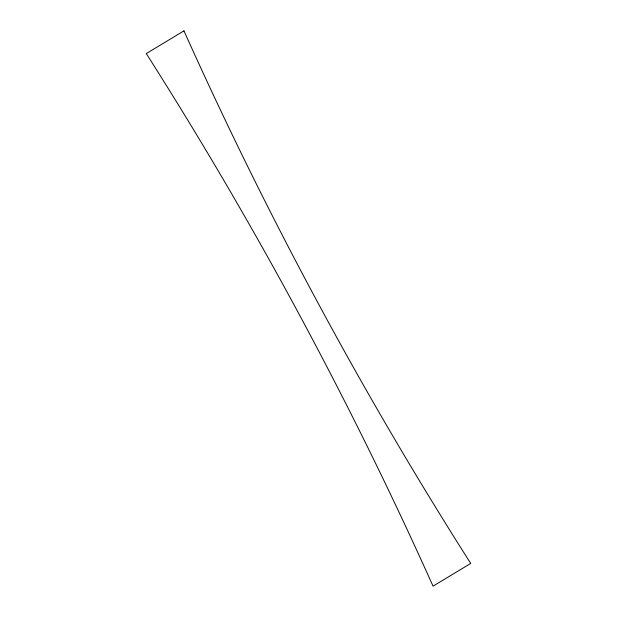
<?xml version="1.0" encoding="UTF-8"?>
<svg xmlns="http://www.w3.org/2000/svg" width="617" height="617" viewBox="0 0 617 617"><rect width="100%" height="100%" fill="white"/><g stroke="black" fill="none" stroke-linecap="round" stroke-linejoin="round"><path stroke-width="0.93" d="M183.959 30.85L146.275 53.571A3647.665 3156.896 70.2 0 1 433.041 586.15L470.725 563.429A3647.665 3156.896 70.2 0 1 183.959 30.85"/></g></svg>
